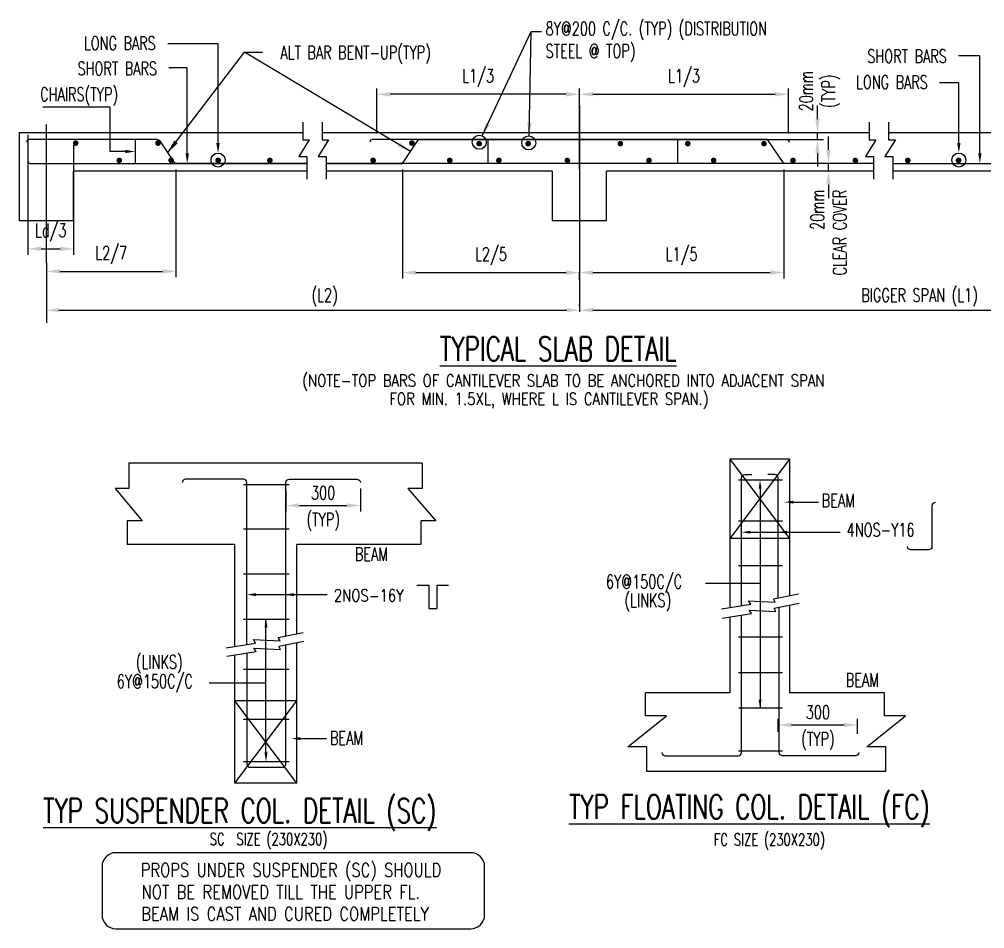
# Model space of a CAD drawing. Header units: inches. Extents: x 61991 to 161106, y 29687 to 64402.
# Drawn here: x 64906 to 65552, y 34140 to 34749 of the extents above; entities that cross this region are included whole.
import ezdxf
from ezdxf.enums import TextEntityAlignment as Align
from ezdxf.lldxf.tags import DXFTag

# ---------------------------------------------------------------- set-up
doc = ezdxf.new("R2010")
doc.units = ezdxf.units.IN
doc.header["$MEASUREMENT"] = 0
doc.header["$PDMODE"] = 2
for name, color, linetype in [('dim', 5, 'Continuous'), ('hatch', 8, 'Continuous'), ('LINE CUT', 8, 'Continuous'), ('other', 5, 'Continuous'), ('R.C.C. STRUCTURE', 4, 'Continuous'), ('reinforcement', 6, 'Continuous'), ('REINFORCEMENT LINKS', 2, 'Continuous'), ('TEXT MIDIUM', 2, 'Continuous'), ('TEXT NORMAL', 4, 'Continuous'), ('title', 6, 'Continuous')]:
    doc.layers.add(name, color=color, linetype=linetype)
doc.styles.add('ROMANS', font='R.SHX', dxfattribs={"width": 0.7})
doc.styles.add('T1', font='r.shx', dxfattribs={"width": 0.85, "height": 2.25})
tags = doc.linetypes.add('DASHED', pattern=[0.75, 0.5, -0.25]).pattern_tags.tags
tags[6:7] = [DXFTag(74, 4), DXFTag(75, 0), DXFTag(340, '0'), DXFTag(46, 1.0), DXFTag(50, 0.0), DXFTag(44, 0.0), DXFTag(45, 0.0)]
tags[4:5] = [DXFTag(74, 4), DXFTag(75, 0), DXFTag(340, '0'), DXFTag(46, 1.0), DXFTag(50, 0.0), DXFTag(44, 0.0), DXFTag(45, 0.0)]
doc.dimstyles.new('DIM96', dxfattribs={"dimscale": 0, "dimtxt": 9, "dimasz": 9, "dimexe": 4, "dimexo": 4, "dimgap": 4, "dimtad": 1, "dimdec": 0, "dimzin": 1, "dimdsep": 46, "dimlunit": 4, "dimtxsty": 'ROMANS', "dimcen": 0, "dimclrd": 5, "dimclre": 5, "dimclrt": 4, "dimadec": 0, "dimazin": 0, "dimtfac": 1, "dimtdec": 0, "dimtix": 1, "dimtmove": 2, "dimatfit": 3, "dimfxl": 0, "dimfrac": 1, "dimtzin": 0, "dimlwd": -1, "dimlwe": -1, "dimarcsym": 0})

# ---------------------------------------------------------------- blocks, each defined once
blk = doc.blocks.new('*D92')
at = {"layer": 'Defpoints', "color": 0, "transparency": 16777216}
for p in [(65669.06, 34587.09), (65280.94, 34552.98), (65669.06, 34554.09)]:
    blk.add_point(p, dxfattribs=at)
at = {"layer": 'dim', "color": 5, "transparency": 16777216}
for p, q in [((65669.06, 34583.09), (65669.06, 34550.09)), ((65280.94, 34556.98), (65280.94, 34558.09)), ((65289.94, 34554.09), (65660.06, 34554.09))]:
    blk.add_line(p, q, dxfattribs=at)
for points in [[(65289.94, 34555.59), (65289.94, 34552.59), (65280.94, 34554.09)], [(65660.06, 34555.59), (65660.06, 34552.59), (65669.06, 34554.09)]]:
    blk.add_solid(points, dxfattribs=at)
blk = doc.blocks.new('*D93')
at = {"layer": 'Defpoints', "color": 0, "transparency": 16777216}
for p in [(65420.87, 34698.59), (65420.87, 34668.31), (65280.92, 34644.54)]:
    blk.add_point(p, dxfattribs=at)
at = {"layer": 'dim', "color": 5, "transparency": 16777216}
for p, q in [((65280.92, 34648.54), (65280.92, 34702.59)), ((65420.87, 34672.31), (65420.87, 34702.59)), ((65289.92, 34698.59), (65411.87, 34698.59))]:
    blk.add_line(p, q, dxfattribs=at)
for points in [[(65289.92, 34700.09), (65289.92, 34697.09), (65280.92, 34698.59)], [(65411.87, 34700.09), (65411.87, 34697.09), (65420.87, 34698.59)]]:
    blk.add_solid(points, dxfattribs=at)
at = {"layer": 'dim', "color": 4, "transparency": 16777216, "insert": (65350.9, 34709.45), "char_height": 9, "attachment_point": 5, "style": 'ROMANS'}
blk.add_mtext('L1/3', dxfattribs=at)
blk = doc.blocks.new('*D94')
at = {"layer": 'Defpoints', "color": 0, "transparency": 16777216}
for p in [(65417.67, 34652.32), (65280.94, 34614.19), (65417.67, 34579.28)]:
    blk.add_point(p, dxfattribs=at)
at = {"layer": 'dim', "color": 5, "transparency": 16777216}
for p, q in [((65417.67, 34648.32), (65417.67, 34575.28)), ((65280.94, 34610.19), (65280.94, 34575.28)), ((65289.94, 34579.28), (65408.67, 34579.28))]:
    blk.add_line(p, q, dxfattribs=at)
for points in [[(65289.94, 34580.78), (65289.94, 34577.78), (65280.94, 34579.28)], [(65408.67, 34580.78), (65408.67, 34577.78), (65417.67, 34579.28)]]:
    blk.add_solid(points, dxfattribs=at)
at = {"layer": 'dim', "color": 4, "transparency": 16777216, "insert": (65349.3, 34590.14), "char_height": 9, "attachment_point": 5, "style": 'ROMANS'}
blk.add_mtext('L1/5', dxfattribs=at)
blk = doc.blocks.new('*D95')
at = {"layer": 'Defpoints', "color": 0, "transparency": 16777216}
for p in [(65162.47, 34652.34), (65280.94, 34614.19), (65280.94, 34579.28)]:
    blk.add_point(p, dxfattribs=at)
at = {"layer": 'dim', "color": 5, "transparency": 16777216}
for p, q in [((65162.47, 34648.34), (65162.47, 34575.28)), ((65280.94, 34610.19), (65280.94, 34575.28)), ((65171.47, 34579.28), (65271.94, 34579.28))]:
    blk.add_line(p, q, dxfattribs=at)
for points in [[(65171.47, 34580.78), (65171.47, 34577.78), (65162.47, 34579.28)], [(65271.94, 34580.78), (65271.94, 34577.78), (65280.94, 34579.28)]]:
    blk.add_solid(points, dxfattribs=at)
at = {"layer": 'dim', "color": 4, "transparency": 16777216, "insert": (65221.7, 34590.14), "char_height": 9, "attachment_point": 5, "style": 'ROMANS'}
blk.add_mtext('L2/5', dxfattribs=at)
blk = doc.blocks.new('*D96')
at = {"layer": 'Defpoints', "color": 0, "transparency": 16777216}
for p in [(64911.6, 34675.56), (64942.28, 34668.64), (64942.28, 34595.17)]:
    blk.add_point(p, dxfattribs=at)
at = {"layer": 'dim', "color": 5, "transparency": 16777216}
for p, q in [((64911.6, 34671.56), (64911.6, 34591.17)), ((64942.28, 34664.64), (64942.28, 34591.17)), ((64920.6, 34595.17), (64933.28, 34595.17))]:
    blk.add_line(p, q, dxfattribs=at)
for points in [[(64920.6, 34596.67), (64920.6, 34593.67), (64911.6, 34595.17)], [(64933.28, 34596.67), (64933.28, 34593.67), (64942.28, 34595.17)]]:
    blk.add_solid(points, dxfattribs=at)
at = {"layer": 'dim', "color": 4, "transparency": 16777216, "insert": (64926.94, 34606.03), "char_height": 9, "attachment_point": 5, "style": 'ROMANS'}
blk.add_mtext('Ld/3', dxfattribs=at)
blk = doc.blocks.new('*D97')
at = {"layer": 'Defpoints', "color": 0, "transparency": 16777216}
for p in [(65010.8, 34652.34), (64924.09, 34585.88), (65010.8, 34580.1)]:
    blk.add_point(p, dxfattribs=at)
at = {"layer": 'dim', "color": 5, "transparency": 16777216}
for p, q in [((65010.8, 34648.34), (65010.8, 34576.1)), ((64924.09, 34581.88), (64924.09, 34576.1)), ((64933.09, 34580.1), (65001.8, 34580.1))]:
    blk.add_line(p, q, dxfattribs=at)
for points in [[(64933.09, 34581.6), (64933.09, 34578.6), (64924.09, 34580.1)], [(65001.8, 34581.6), (65001.8, 34578.6), (65010.8, 34580.1)]]:
    blk.add_solid(points, dxfattribs=at)
at = {"layer": 'dim', "color": 4, "transparency": 16777216, "insert": (64967.45, 34590.95), "char_height": 9, "attachment_point": 5, "style": 'ROMANS'}
blk.add_mtext('L2/7', dxfattribs=at)
blk = doc.blocks.new('*D101')
at = {"layer": 'Defpoints', "color": 0, "transparency": 16777216}
for p in [(65145.22, 34698.59), (65145.22, 34668.31), (65280.92, 34644.54)]:
    blk.add_point(p, dxfattribs=at)
at = {"layer": 'dim', "color": 5, "transparency": 16777216}
for p, q in [((65145.22, 34672.31), (65145.22, 34702.59)), ((65280.92, 34648.54), (65280.92, 34702.59)), ((65271.92, 34698.59), (65154.22, 34698.59))]:
    blk.add_line(p, q, dxfattribs=at)
for points in [[(65154.22, 34700.09), (65154.22, 34697.09), (65145.22, 34698.59)], [(65271.92, 34700.09), (65271.92, 34697.09), (65280.92, 34698.59)]]:
    blk.add_solid(points, dxfattribs=at)
at = {"layer": 'dim', "color": 4, "transparency": 16777216, "insert": (65213.07, 34709.45), "char_height": 9, "attachment_point": 5, "style": 'ROMANS'}
blk.add_mtext('L1/3', dxfattribs=at)
blk = doc.blocks.new('*D109')
at = {"layer": 'Defpoints', "color": 0, "ltscale": 0.12, "transparency": 16777216}
for p in [(65406.9, 34673.06), (65440.27, 34673.06), (65406.9, 34668.31)]:
    blk.add_point(p, dxfattribs=at)
at = {"layer": 'dim', "color": 5, "ltscale": 0.12, "transparency": 16777216}
for p, q in [((65440.27, 34682.06), (65440.27, 34691.06)), ((65410.9, 34673.06), (65444.27, 34673.06)), ((65440.27, 34668.31), (65440.27, 34673.06)), ((65410.9, 34668.31), (65444.27, 34668.31)), ((65440.27, 34659.31), (65440.27, 34650.31))]:
    blk.add_line(p, q, dxfattribs=at)
for points in [[(65438.77, 34682.06), (65441.77, 34682.06), (65440.27, 34673.06)], [(65438.77, 34659.31), (65441.77, 34659.31), (65440.27, 34668.31)]]:
    blk.add_solid(points, dxfattribs=at)
at = {"layer": 'dim', "color": 4, "ltscale": 0.12, "transparency": 16777216, "insert": (65441.7, 34700.73), "char_height": 9, "attachment_point": 5, "rotation": 90, "style": 'ROMANS'}
blk.add_mtext('20mm\\P(TYP) ', dxfattribs=at)
blk = doc.blocks.new('*D110')
at = {"layer": 'Defpoints', "color": 0, "ltscale": 0.12, "transparency": 16777216}
for p in [(65447.67, 34652.34), (65477.76, 34652.34), (65477.76, 34647.09)]:
    blk.add_point(p, dxfattribs=at)
at = {"layer": 'dim', "color": 5, "ltscale": 0.12, "transparency": 16777216}
for p, q in [((65447.67, 34661.34), (65447.67, 34670.34)), ((65473.76, 34652.34), (65443.67, 34652.34)), ((65447.67, 34647.09), (65447.67, 34652.34)), ((65473.76, 34647.09), (65443.67, 34647.09)), ((65447.67, 34638.09), (65447.67, 34629.09))]:
    blk.add_line(p, q, dxfattribs=at)
for points in [[(65446.17, 34661.34), (65449.17, 34661.34), (65447.67, 34652.34)], [(65446.17, 34638.09), (65449.17, 34638.09), (65447.67, 34647.09)]]:
    blk.add_solid(points, dxfattribs=at)
at = {"layer": 'dim', "color": 4, "ltscale": 0.12, "transparency": 16777216, "insert": (65447.67, 34634.89), "char_height": 9, "attachment_point": 6, "rotation": 90, "style": 'ROMANS'}
blk.add_mtext('20mm\\PCLEAR COVER ', dxfattribs=at)
blk = doc.blocks.new('*D112')
at = {"layer": 'Defpoints', "color": 0, "transparency": 16777216}
for p in [(65467.17, 34276.46), (65413.91, 34267.77), (65467.17, 34266.62)]:
    blk.add_point(p, dxfattribs=at)
at = {"layer": 'dim', "color": 5, "transparency": 16777216}
for p, q in [((65413.91, 34271.77), (65413.91, 34280.46)), ((65422.91, 34276.46), (65458.17, 34276.46)), ((65467.17, 34270.62), (65467.17, 34280.46))]:
    blk.add_line(p, q, dxfattribs=at)
for points in [[(65422.91, 34277.96), (65422.91, 34274.96), (65413.91, 34276.46)], [(65458.17, 34277.96), (65458.17, 34274.96), (65467.17, 34276.46)]]:
    blk.add_solid(points, dxfattribs=at)
at = {"layer": 'dim', "color": 4, "transparency": 16777216, "char_height": 9, "attachment_point": 5, "style": 'ROMANS'}
for s, insert in [('300', (65440.54, 34284.96)), ('(TYP)', (65440.54, 34265.6))]:
    blk.add_mtext(s, dxfattribs=dict(at, insert=insert))
blk = doc.blocks.new('*D166')
at = {"layer": 'Defpoints', "color": 0, "transparency": 16777216}
for p in [(65084.42, 34437.46), (65134.22, 34438.65), (65134.22, 34423.36)]:
    blk.add_point(p, dxfattribs=at)
at = {"layer": 'dim', "color": 5, "transparency": 16777216}
for p, q in [((65084.42, 34433.46), (65084.42, 34419.36)), ((65134.22, 34434.65), (65134.22, 34419.36)), ((65093.42, 34423.36), (65125.22, 34423.36))]:
    blk.add_line(p, q, dxfattribs=at)
for points in [[(65093.42, 34424.86), (65093.42, 34421.86), (65084.42, 34423.36)], [(65125.22, 34424.86), (65125.22, 34421.86), (65134.22, 34423.36)]]:
    blk.add_solid(points, dxfattribs=at)
at = {"layer": 'dim', "color": 4, "transparency": 16777216, "char_height": 9, "attachment_point": 5, "style": 'ROMANS'}
for s, insert in [('300', (65109.32, 34431.86)), ('(TYP)', (65109.32, 34412.5))]:
    blk.add_mtext(s, dxfattribs=dict(at, insert=insert))

msp = doc.modelspace()

# ---------------------------------------------------------------- linework, layer by layer
at = {"layer": 'dim'}
for p, q in [((65038.93938, 34732.4109), (65005.40877, 34732.4109)), ((65038.93938, 34665.9501), (65038.93938, 34732.4109)), ((65056.57265, 34726.89961), (65068.71782, 34726.89961)), ((65549.01712, 34724.39528), (65534.65667, 34724.39528)), ((65549.01712, 34659.01147), (65549.01712, 34724.39528)), ((65018.32705, 34716.3523), (65005.91689, 34716.3523)), ((65018.32705, 34659.01147), (65018.32705, 34716.3523)), ((65534.91441, 34706.18566), (65521.93725, 34706.18566)), ((65534.91441, 34665.9501), (65534.91441, 34706.18566)), ((64966.65395, 34689.88481), (64921.74811, 34689.88481)), ((64966.65395, 34660.324), (64966.65395, 34689.88481)), ((65280.93512, 34691.04881), (65280.93512, 34552.97527)), ((64976.78236, 34660.324), (64966.65395, 34660.324)), ((64924.09072, 34585.73903), (64924.09072, 34545.7232)), ((65280.93512, 34574.39081), (65280.93512, 34579.68809)), ((64932.45736, 34554.0894), (65272.56848, 34554.0894)), ((65387.36172, 34440.43688), (65416.78794, 34440.43688)), ((65401.83599, 34434.51986), (65401.83599, 34287.84535)), ((65424.08242, 34425.60248), (65440.97478, 34425.60248)), ((65395.34351, 34405.48607), (65455.57276, 34405.48607)), ((65421.63928, 34401.18251), (65381.69849, 34401.18251)), ((65401.83599, 34371.04547), (65365.21987, 34371.04547)), ((65064.32306, 34363.68298), (65112.01317, 34363.68298)), ((65071.0568, 34333.24931), (65071.0568, 34347.33159)), ((65071.0568, 34258.11074), (65071.0568, 34333.17241)), ((65071.0568, 34304.40712), (65033.07992, 34304.40712)), ((65094.12985, 34267.35947), (65111.65019, 34267.35947))]:
    msp.add_line(p, q, dxfattribs=at)
for points in [[(65037.82668, 34665.9501), (65040.05163, 34665.9501), (65038.93938, 34659.2747)], [(65536.02711, 34665.9501), (65533.80183, 34665.9501), (65534.91441, 34659.2747)], [(65017.21446, 34659.01147), (65019.43974, 34659.01147), (65018.32705, 34652.33573)], [(65550.12982, 34659.01147), (65547.90454, 34659.01147), (65549.01712, 34652.33573)], [(64932.45736, 34555.48411), (64932.45736, 34552.69523), (64924.09072, 34554.0894)], [(65272.56848, 34555.48411), (65272.56848, 34552.69523), (65280.93512, 34554.0894)], [(65400.84986, 34434.51986), (65402.82212, 34434.51986), (65401.83599, 34440.43688)], [(65424.08242, 34424.61635), (65424.08242, 34426.58883), (65418.16519, 34425.60248)], [(65395.34351, 34404.49994), (65395.34351, 34406.4722), (65389.42649, 34405.48607)], [(65419.82852, 34404.49994), (65419.82852, 34406.4722), (65413.91128, 34405.48607)], [(65064.32306, 34364.70581), (65064.32306, 34362.66015), (65058.18588, 34363.68298)], [(65089.71796, 34364.70581), (65089.71796, 34362.66015), (65083.581, 34363.68298)], [(65070.03398, 34341.54399), (65072.07963, 34341.54399), (65071.0568, 34347.68095)], [(65400.84986, 34293.42531), (65402.82212, 34293.42531), (65401.83599, 34287.50829)], [(65094.12985, 34268.38208), (65094.12985, 34266.33642), (65087.99289, 34267.35947)], [(65070.03398, 34258.11074), (65072.07963, 34258.11074), (65071.0568, 34251.97377)]]:
    msp.add_solid(points, dxfattribs=at)
at = {"layer": 'hatch', "color": 8, "linetype": 'DASHED'}
for p, q in [((65381.69849, 34454.43676), (65421.63928, 34401.18251)), ((65421.63928, 34454.43676), (65381.69849, 34401.18251)), ((65091.59618, 34292.68691), (65050.17091, 34292.68691)), ((65050.17091, 34237.45336), (65091.59618, 34292.68691)), ((65091.59618, 34237.45336), (65050.17091, 34292.68691))]:
    msp.add_line(p, q, dxfattribs=at)
at = {"layer": 'hatch'}
for centre in [(65213.87556, 34666.51919), (65246.94221, 34666.06051), (65038.93938, 34654.59244), (65534.91441, 34654.59244)]:
    msp.add_circle(centre, 4.68205, dxfattribs=at)
at = {"layer": 'LINE CUT'}
for points in [[(65095.69233, 34679.9057), (65095.69233, 34668.12287), (65099.98238, 34668.12287), (65093.11801, 34656.98229), (65098.48055, 34656.98229), (65098.48055, 34641.77194)], [(65108.62115, 34679.9057), (65108.62115, 34668.12287), (65112.91109, 34668.12287), (65106.04673, 34656.98229), (65111.40926, 34656.98229), (65111.40926, 34641.77194)], [(65474.9707, 34679.9057), (65474.9707, 34668.12287), (65479.26064, 34668.12287), (65472.39671, 34656.98229), (65477.75914, 34656.98229), (65477.75914, 34641.77194)], [(65487.84107, 34679.9057), (65487.84107, 34668.12287), (65492.60694, 34668.12287), (65485.26665, 34656.98229), (65490.62918, 34656.98229), (65490.62918, 34641.77194)], [(64979.15463, 34451.73642), (64979.15463, 34434.79418), (64970.07025, 34434.79418), (64988.19682, 34413.08674), (64978.19311, 34413.08674), (64978.19311, 34397.15898)], [(65175.72333, 34451.73642), (65175.72333, 34434.79418), (65166.05976, 34434.79418), (65184.76574, 34413.08674), (65174.76181, 34413.08674), (65174.76181, 34397.15898)], [(65375.91397, 34354.08895), (65395.56236, 34357.20621), (65394.16863, 34359.47225), (65411.99087, 34358.61136), (65410.8094, 34360.85345), (65427.54531, 34364.23636)], [(65376.3527, 34347.90059), (65396.00109, 34351.01785), (65394.60736, 34353.28389), (65412.4296, 34352.423), (65411.24813, 34354.66509), (65427.98405, 34358.048)], [(65044.38639, 34328.1956), (65064.03478, 34331.31286), (65062.64106, 34333.5789), (65080.4633, 34332.71801), (65079.28183, 34334.9601), (65096.01774, 34338.34301)], [(65044.72956, 34322.48436), (65064.37795, 34325.60162), (65062.98422, 34327.86766), (65080.80647, 34327.00677), (65079.625, 34329.24886), (65096.36091, 34332.63177)], [(65326.07031, 34245.38583), (65326.07031, 34261.72118), (65313.40264, 34261.72118), (65339.25567, 34282.65057), (65325.14307, 34282.65057), (65325.14307, 34298.0077)], [(65486.00005, 34245.38583), (65486.00005, 34261.72118), (65473.33216, 34261.72118), (65499.1854, 34282.65057), (65485.0728, 34282.65057), (65485.0728, 34298.0077)]]:
    msp.add_lwpolyline(points, dxfattribs=at)
at = {"layer": 'other'}
msp.add_line((64924.09072, 34585.73903), (64924.09072, 34678.30972), dxfattribs=at)
msp.add_solid([(64976.78236, 34661.43615), (64976.78236, 34659.21131), (64983.45776, 34660.324)], dxfattribs=at)
at = {"layer": 'R.C.C. STRUCTURE'}
for p, q in [((64905.89835, 34673.06309), (64905.89835, 34614.19483)), ((64905.89835, 34673.06309), (65095.75078, 34673.06309)), ((65108.62115, 34673.06309), (65474.9707, 34673.06309)), ((65487.84107, 34673.06309), (65767.07179, 34673.06309)), ((64942.28276, 34614.19483), (64942.28276, 34647.09174)), ((65098.53922, 34647.09174), (64942.28276, 34647.09174)), ((65262.72737, 34647.09174), (65111.40926, 34647.09174)), ((65262.72737, 34647.09174), (65262.72737, 34614.19483)), ((65477.75914, 34647.09174), (65299.11178, 34647.09174)), ((65299.11178, 34614.19483), (65299.11178, 34647.09174)), ((65650.80117, 34647.09174), (65490.62918, 34647.09174)), ((64905.89835, 34614.19483), (64942.28276, 34614.19483)), ((65262.72737, 34614.19483), (65299.11178, 34614.19483)), ((65175.72333, 34451.73642), (64979.15463, 34451.73642)), ((65381.69849, 34454.43676), (65381.69849, 34355.03597)), ((65421.63928, 34454.43676), (65381.69849, 34454.43676)), ((65421.63928, 34454.43676), (65421.63928, 34363.07181)), ((65050.17091, 34397.15898), (64978.19311, 34397.15898)), ((65050.17091, 34329.14262), (65050.17091, 34397.15898)), ((65091.59618, 34337.28789), (65091.59618, 34397.15898)), ((65174.76181, 34397.15898), (65091.59618, 34397.15898)), ((65421.63928, 34356.81927), (65421.63928, 34298.0077)), ((65381.69849, 34348.7652), (65381.69849, 34298.0077)), ((65091.59618, 34237.45336), (65091.59618, 34331.66865)), ((65050.17091, 34237.45336), (65050.17091, 34323.34764)), ((65381.69849, 34298.0077), (65325.14307, 34298.0077)), ((65485.0728, 34298.0077), (65421.63928, 34298.0077)), ((65486.00005, 34245.38583), (65326.07031, 34245.38583)), ((65091.59618, 34237.45336), (65050.17091, 34237.45336))]:
    msp.add_line(p, q, dxfattribs=at)
at = {"layer": 'reinforcement'}
for p, q in [((64983.45776, 34668.31183), (64983.45776, 34652.33573)), ((65219.61405, 34668.31183), (65219.61405, 34652.33573)), ((65346.47647, 34668.31183), (65346.47647, 34652.33573))]:
    msp.add_line(p, q, dxfattribs=at)
for points in [[(65098.48055, 34652.33573), (65010.27165, 34652.33573), (65000.33384, 34667.08357, 0.249449571), (64998.02508, 34668.31183), (64912.49652, 34668.31183, 0.414213562), (64910.82767, 34666.64298)], [(65111.40926, 34652.33573), (65162.46811, 34652.33573), (65173.23329, 34668.31183), (65419.63268, 34668.31183, -0.414213562), (65421.30153, 34666.64298, 0.414213562)], [(65477.75914, 34652.33573), (65417.66535, 34652.32035), (65406.90018, 34668.29645), (65142.23756, 34668.31183, 0.414213562), (65140.56871, 34666.64298, -0.414213562)], [(64911.59748, 34654.00459, 0.414213562), (64913.26633, 34652.33573), (65098.53922, 34652.33573)], [(65490.62918, 34652.33573), (65676.5596, 34652.33573, 0.414213562), (65678.22846, 34654.00459)], [(65389.42658, 34356.26205), (65389.42658, 34441.92069, -0.414213562), (65391.64551, 34444.13962), (65396.21956, 34444.13962)], [(65413.91119, 34361.48043), (65413.91119, 34441.92069, 0.414213562), (65411.69226, 34444.13962), (65407.11821, 34444.13962)], [(65058.18586, 34330.38496), (65058.18586, 34438.64995, 0.414213562), (65055.88446, 34440.95134), (65017.36991, 34440.95134, 0.414213562), (65015.06851, 34438.64995)], [(65084.42323, 34335.99936), (65084.42323, 34438.64995, -0.414213562), (65086.72462, 34440.95134), (65131.91734, 34440.95134, -0.414213562), (65134.21874, 34438.64995)], [(65519.15915, 34425.39281, 0.414213562), (65516.94023, 34423.17388), (65516.94023, 34395.98887, -0.414213562), (65514.7213, 34393.76994), (65502.86015, 34393.76994, -0.414213562), (65500.64122, 34395.98887)], [(65467.97746, 34258.00341, -0.414213562), (65465.75853, 34255.78448), (65416.9421, 34255.78448, -0.414213562), (65414.72317, 34258.00341), (65414.72317, 34355.36752)], [(65336.1722, 34258.00341, 0.414213562), (65338.39113, 34255.78448), (65387.20756, 34255.78448, 0.414213562), (65389.42649, 34258.00341), (65389.42649, 34349.99105)], [(65058.1859, 34324.61924), (65058.1859, 34250.43479, 0.414213562), (65060.4873, 34248.13339), (65082.12183, 34248.13341, 0.414213562), (65084.42323, 34250.43481), (65084.42323, 34330.21875)]]:
    msp.add_lwpolyline(points, format="xyb", dxfattribs=at)
at = {"layer": 'reinforcement', "const_width": 1.87746}
for points in [[(64942.72452, 34665.95494, 1), (64944.60176, 34665.95494, 1)], [(64997.81953, 34665.95494, 1), (64999.69676, 34665.95494, 1)], [(65167.78374, 34665.95494, 1), (65169.66097, 34665.95494, 1)], [(65212.83592, 34665.58217, 1), (65214.71349, 34665.58217, 1)], [(65245.68922, 34665.58217, 1), (65247.56645, 34665.58217, 1)], [(65307.35768, 34665.58217, 1), (65309.23524, 34665.58217, 1)], [(65352.5072, 34665.58217, 1), (65354.38454, 34665.58217, 1)], [(65403.54177, 34665.58217, 1), (65405.419, 34665.58217, 1)], [(64971.88707, 34654.34909, 1), (64973.7643, 34654.34909, 1)], [(65008.46693, 34654.34909, -1), (65006.58926, 34654.34909, -1)], [(65039.95374, 34654.34909, -1), (65038.07607, 34654.34909, -1)], [(65074.58924, 34654.34909, -1), (65072.71157, 34654.34909, -1)], [(65141.85139, 34654.34909, 1), (65143.72862, 34654.34909, 1)], [(65193.16446, 34654.34909, 1), (65195.0417, 34654.34909, 1)], [(65226.01754, 34654.34909, 1), (65227.8951, 34654.34909, 1)], [(65271.89952, 34654.34909, 1), (65273.77676, 34654.34909, 1)], [(65326.51267, 34654.34909, 1), (65328.3899, 34654.34909, 1)], [(65369.81913, 34654.34909, 1), (65371.69636, 34654.34909, 1)], [(65422.94242, 34654.34909, 1), (65424.81965, 34654.34909, 1)], [(65464.71452, 34654.34909, 1), (65466.59176, 34654.34909, 1)], [(65499.80431, 34654.34909, 1), (65501.68154, 34654.34909, 1)], [(65533.78557, 34654.34909, 1), (65535.6628, 34654.34909, 1)]]:
    msp.add_lwpolyline(points, format="xyb", close=True, dxfattribs=at)
at = {"layer": 'reinforcement'}
for points in [[(65477.75914, 34652.33573), (65111.40926, 34652.33573)], [(65171.9673, 34370.12393), (65180.09718, 34370.12393), (65180.09718, 34354.49741), (65185.72526, 34354.49741), (65185.72526, 34370.12393), (65193.2298, 34370.12393)]]:
    msp.add_lwpolyline(points, dxfattribs=at)
at = {"layer": 'REINFORCEMENT LINKS'}
for p, q in [((65056.04464, 34437.45551), (65086.56444, 34437.45551)), ((65387.36172, 34413.06093), (65416.78794, 34413.06093)), ((65056.04464, 34407.69904), (65086.56444, 34407.69904)), ((65387.36172, 34383.11703), (65416.78794, 34383.11703)), ((65056.04464, 34377.51521), (65086.56444, 34377.51521)), ((65056.04464, 34347.33159), (65086.56444, 34347.33159)), ((65387.36172, 34335.48119), (65416.78794, 34335.48119)), ((65056.04464, 34313.79384), (65086.56444, 34313.79384)), ((65387.36172, 34311.66327), (65416.78794, 34311.66327)), ((65387.36172, 34287.84535), (65416.78794, 34287.84535)), ((65056.04464, 34280.36728), (65086.56444, 34280.36728)), ((65387.36172, 34259.15521), (65416.78794, 34259.15521)), ((65056.04464, 34251.97377), (65086.56444, 34251.97377))]:
    msp.add_line(p, q, dxfattribs=at)
at = {"layer": 'TEXT NORMAL', "color": 5}
msp.add_lwpolyline([(64961.27185, 34181.77982), (64961.27185, 34149.28226, 0.414213562), (64970.46258, 34140.09132), (65208.23264, 34140.09132, 0.414213562), (65217.42337, 34149.28226), (65217.42337, 34181.77982, 0.414213562), (65208.23264, 34190.97076), (64970.46258, 34190.97076, 0.414213562)], format="xyb", close=True, dxfattribs=at)

# ---------------------------------------------------------------- texts
at = {"layer": 'TEXT MIDIUM', "color": 2, "style": 'T1', "width": 0.8}
for s, p in [('(NOTE-TOP BARS OF CANTILEVER SLAB TO BE ANCHORED INTO ADJACENT SPAN ', (65095.28033, 34506.97255)), ('FOR MIN. 1.5XL, WHERE L IS CANTILEVER SPAN.)', (65153.69494, 34494.73466))]:
    msp.add_text(s, height=8.112, dxfattribs=at).set_placement(p, align=Align.MIDDLE_LEFT)
at = {"layer": 'TEXT MIDIUM', "color": 2, "style": 'ROMANS', "width": 0.7}
msp.add_text('SC  SIZE (230X230)', height=8.1, dxfattribs=at).set_placement((65033.44119, 34195.99432))
msp.add_text('FC SIZE (230X230)', height=8.1, dxfattribs=at).set_placement((65408.0672, 34199.14971), align=Align.MIDDLE)
at = {"layer": 'TEXT NORMAL', "style": 'ROMANS'}
for s, width, p in [(' (L2)', 0.7, (65108.155, 34563.5361)), ('BIGGER SPAN (L1)', 0.7, (65508.59502, 34563.5361)), ('PROPS UNDER SUSPENDER (SC) SHOULD', 0.8, (65087.81546, 34178.76011)), ('NOT BE REMOVED TILL THE UPPER FL.', 0.8, (65080.99163, 34164.61544)), ('BEAM IS CAST AND CURED COMPLETELY', 0.8, (65083.78172, 34149.98626))]:
    msp.add_text(s, height=9, dxfattribs=dict(at, width=width)).set_placement(p, align=Align.MIDDLE)
at = {"layer": 'TEXT NORMAL'}
for s, height, style, width, p in [('BEAM', 9, 'ROMANS', 0.7, (65443.09536, 34422.15497)), ('4NOS-Y16', 9, 'ROMANS', 0.7, (65459.86445, 34402.53339)), ('BEAM', 9, 'ROMANS', 0.7, (65130.54469, 34386.34887)), ('6Y@150C/C', 9, 'ROMANS', 0.7, (65298.64273, 34367.85746)), ('2NOS-16Y', 8.112, 'T1', 0.8, (65116.4644, 34359.07421)), ('(LINKS)', 9, 'ROMANS', 0.7, (65310.99356, 34355.37831)), ('(LINKS)', 9, 'ROMANS', 0.7, (64983.90732, 34314.08103)), ('6Y@150C/C', 9, 'ROMANS', 0.7, (64971.0977, 34301.13803)), ('BEAM', 9, 'ROMANS', 0.7, (65459.19209, 34302.05551)), ('BEAM', 9, 'ROMANS', 0.7, (65113.84965, 34263.26376))]:
    msp.add_text(s, height=height, dxfattribs=dict(at, style=style, width=width)).set_placement(p)
at = {"layer": 'TEXT NORMAL', "char_height": 9, "style": 'ROMANS'}
for s, insert, width, attachment_point in [('8Y@200 C/C. (TYP) (DISTRIBUTION STEEL @ TOP)', (65258.21229, 34747.08595), 163.7218445, 1), ('LONG BARS', (64949.13748, 34737.29114), 52.8, 1), ('ALT BAR BENT-UP(TYP)', (65131.0208, 34731.09874), 113.4, 2), ('SHORT BARS', (65473.64287, 34728.6137), 58.8, 1), ('SHORT BARS', (64944.88445, 34720.38988), 58.8, 1), ('LONG BARS', (65466.09186, 34711.24706), 52.8, 1), ('CHAIRS(TYP)', (64919.86977, 34703.05181), 55.8, 1)]:
    msp.add_mtext(s, dxfattribs=dict(at, insert=insert, width=width, attachment_point=attachment_point))
at = {"layer": 'title', "color": 6, "style": 'ROMANS', "width": 0.7}
for s, p in [('%%uTYPICAL SLAB DETAIL', (65187.50914, 34520.10923)), ('%%UTYP SUSPENDER COL. DETAIL (SC)', (64921.80072, 34211.00993)), ('%%UTYP FLOATING COL. DETAIL (FC)', (65273.89326, 34213.55535))]:
    msp.add_text(s, height=16.2, dxfattribs=at).set_placement(p)

# ---------------------------------------------------------------- dimensions: what is measured, and where the dimension line sits
at = {"layer": 'dim'}
for base, p1, p2, text, picture, middle in [((65145.21892, 34698.59048), (65280.91941, 34644.5439), (65145.21892, 34668.31183), 'L1/3', '*D101', (65213.06916, 34709.44763)), ((65420.87127, 34698.59048), (65280.91941, 34644.5439), (65420.87127, 34668.31183), 'L1/3', '*D93', (65350.89534, 34709.44763)), ((64942.28276, 34595.16919), (64911.59751, 34675.55688), (64942.28276, 34668.64373), 'Ld/3', '*D96', (64926.94013, 34606.02634)), ((65010.80493, 34580.09678), (64924.09072, 34585.87669), (65010.80493, 34652.33573), 'L2/7', '*D97', (64967.44782, 34590.95392)), ((65280.93512, 34579.28423), (65162.46811, 34652.33573), (65280.93512, 34614.19483), 'L2/5', '*D95', (65221.70161, 34590.14138)), ((65417.66535, 34579.28423), (65280.93512, 34614.19483), (65417.66535, 34652.32035), 'L1/5', '*D94', (65349.30024, 34590.14138)), ((65669.05847, 34554.0894), (65280.93512, 34552.97527), (65669.05847, 34587.08793), ' ', '*D92', (65474.99679, 34554.0894)), ((65134.21874, 34423.35961), (65084.42323, 34437.45551), (65134.21874, 34438.64995), '300\\X(TYP)', '*D166', (65109.32098, 34423.35961)), ((65467.16575, 34276.46176), (65413.91128, 34267.77245), (65467.16575, 34266.62064), '300\\X(TYP)', '*D112', (65440.53851, 34276.46176))]:
    dim = msp.add_linear_dim(base=base, p1=p1, p2=p2, text=text, dimstyle='DIM96', override={"dimscale": 1}, dxfattribs=at)
    dim.commit()
    dim.dimension.update_dxf_attribs({"geometry": picture, "text_midpoint": middle})
at = {"layer": 'dim', "ltscale": 0.12}
for base, p1, p2, text, picture, middle in [((65440.27493, 34673.06309), (65406.89985, 34668.31183), (65406.89985, 34673.06309), '20mm\\X(TYP) ', '*D109', (65441.69664, 34700.72791)), ((65447.66878, 34652.33573), (65477.75914, 34647.09174), (65477.75914, 34652.33573), '20mm\\XCLEAR COVER ', '*D110', (65447.66878, 34603.09403))]:
    dim = msp.add_linear_dim(base=base, p1=p1, p2=p2, angle=90, text=text, dimstyle='DIM96', override={"dimscale": 1}, dxfattribs=at)
    dim.commit()
    dim.dimension.update_dxf_attribs({"geometry": picture, "text_midpoint": middle, "dimtype": 160})

# ---------------------------------------------------------------- leaders
at = {"layer": 'dim'}
for points in [[(65215.81388, 34670.85418), (65248.52679, 34740.55975), (65255.41566, 34740.55975)], [(65247.26235, 34670.73157), (65248.52679, 34740.55975)], [(65005.36747, 34659.61363), (65056.57265, 34726.89961)], [(65167.85064, 34660.32378), (65056.57265, 34726.89961)]]:
    msp.add_leader(points, dimstyle='DIM96', override={"dimscale": 1}, dxfattribs=at)

doc.saveas('drawing.dxf')
